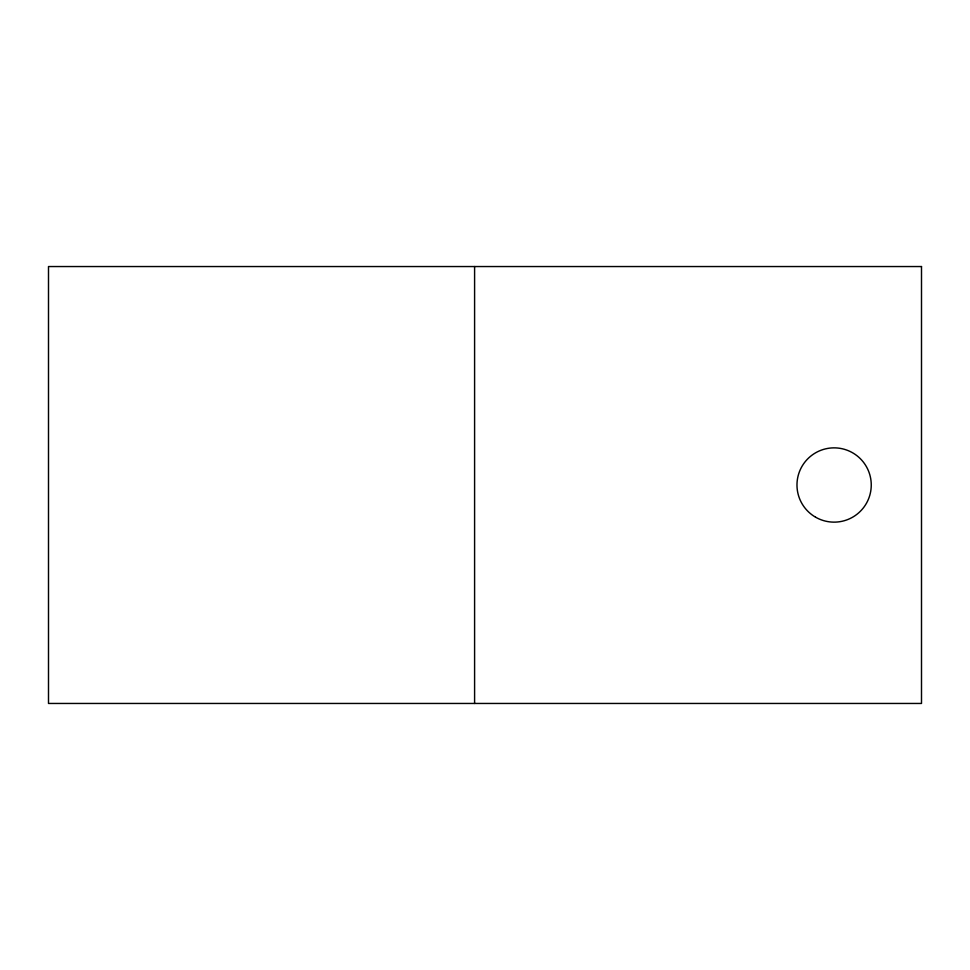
<?xml version="1.0" encoding="UTF-8"?>
<svg xmlns="http://www.w3.org/2000/svg" width="970" height="970" viewBox="0 0 970 970"><rect width="100%" height="100%" fill="white"/><g stroke="black" fill="none" stroke-linecap="round" stroke-linejoin="round"><path stroke-width="1.45" d="M474.597 266.544L474.597 703.456M921.5 266.544L48.5 266.544L48.5 703.456L921.5 703.456L921.5 266.544M815.552 517.168A37.139 37.139 0 0 0 871.254 485A37.139 37.139 0 0 0 815.552 452.832A37.139 37.139 0 0 0 815.552 517.168"/></g></svg>
